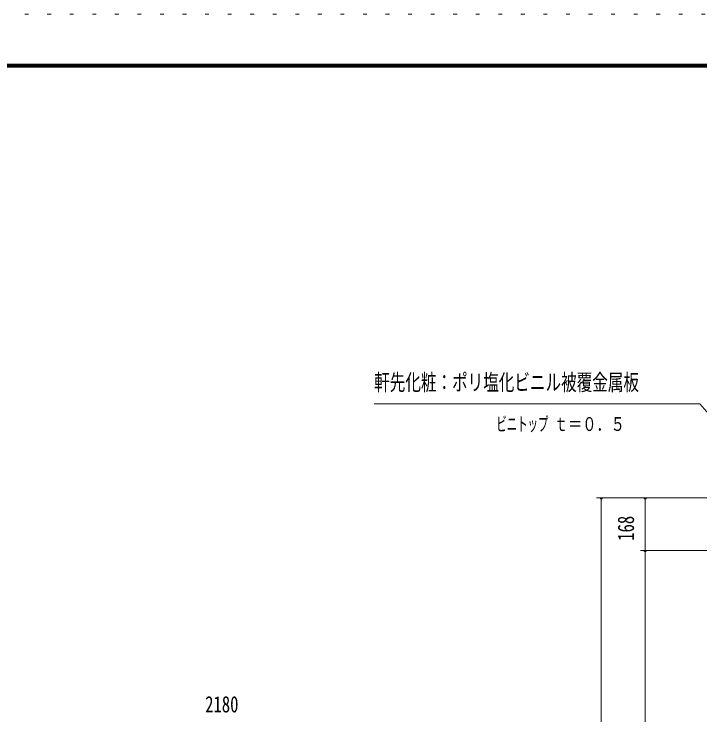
# Model space of a CAD drawing. Units: millimetres, scale not verified. Extents: x -26655 to 26659, y -10500 to 10500.
# Drawn here: x 10373 to 15847, y 4907 to 10500 of the extents above; entities that cross this region are included whole.
import ezdxf
from ezdxf.enums import TextEntityAlignment as Align

# ---------------------------------------------------------------- set-up
doc = ezdxf.new("R2010")
doc.units = ezdxf.units.MM
doc.header["$LTSCALE"] = 60
doc.linetypes.add('USER4', pattern=[3, 0.5, -2.5])
for name, color, linetype, lineweight in [('0-5_1-55DIM', 3, 'Continuous', 18), ('0-A_2-52DIM', 3, 'Continuous', 18), ('0-C_F-F1PAPER', 5, 'Continuous', 18), ('0-D_F-E_J_ADD', 5, 'USER4', 18)]:
    doc.layers.add(name, color=color, linetype=linetype, lineweight=lineweight)
doc.styles.add('ＭＳ ゴシック', font='')
doc.styles.get('ＭＳ ゴシック').set_extended_font_data('MS Gothic')

msp = doc.modelspace()

# ---------------------------------------------------------------- linework, layer by layer
at = {"layer": '0-A_2-52DIM'}
for p, q in [((15847.48, 7389.93), (13247.49, 7389.93)), ((15847.48, 7389.93), (16535.61, 6592.25)), ((16593.23, 6639.93), (15022.48, 6639.93)), ((15069.98, 6639.93), (15049.98, 6639.93)), ((15059.98, 6639.93), (15059.98, -1180.07)), ((15419.98, 6639.93), (15399.98, 6639.93)), ((15409.98, -1180.07), (15409.98, 6639.93)), ((16840.86, 6219.93), (15372.48, 6219.93)), ((15419.98, 6219.93), (15399.98, 6219.93))]:
    msp.add_line(p, q, dxfattribs=at)
for centre in [(15059.98, 6639.93), (15409.98, 6639.93), (15409.98, 6219.93)]:
    msp.add_arc(centre, 10, 180, 0, dxfattribs=at)
at = {"layer": '0-C_F-F1PAPER'}
for p, q in [((-2541.11, 10100), (26158.89, 10100)), ((-2538.61, 10097.5), (26156.39, 10097.5)), ((-2536.11, 10095), (26153.89, 10095)), ((-2533.61, 10092.5), (26151.39, 10092.5)), ((-2531.11, 10090), (26148.89, 10090)), ((-2528.61, 10087.5), (26146.39, 10087.5)), ((-2526.11, 10085), (26143.89, 10085)), ((-2523.61, 10082.5), (26141.39, 10082.5)), ((-2521.11, 10080), (26138.89, 10080)), ((-2518.61, 10077.5), (26136.39, 10077.5)), ((-2516.11, 10075), (26133.89, 10075))]:
    msp.add_line(p, q, dxfattribs=at)
at = {"layer": '0-D_F-E_J_ADD'}
msp.add_lwpolyline([(-3041.11, -10500), (-3041.11, 10500), (26658.89, 10500)], dxfattribs=at)

# ---------------------------------------------------------------- texts
at = {"layer": '0-5_1-55DIM', "color": 7, "style": 'ＭＳ ゴシック', "width": 0.75}
msp.add_text('2180', height=130.2, dxfattribs=at).set_placement((11898.52, 4888.67), align=Align.BOTTOM_LEFT)
at = {"layer": '0-A_2-52DIM', "color": 7, "style": 'ＭＳ ゴシック'}
for s, height, width, p in [('軒先化粧：ポリ塩化ビニル被覆金属板', 130.2, 0.7, (13247.48, 7457.7)), ('ビニトップ ', 110.7, 0.55, (14222.48, 7139.93)), ('ｔ＝０．５', 110.7, 0.75, (14681.76, 7139.93))]:
    msp.add_text(s, height=height, dxfattribs=dict(at, width=width)).set_placement(p, align=Align.BOTTOM_LEFT)
at = {"layer": '0-A_2-52DIM', "color": 7, "style": 'ＭＳ ゴシック', "width": 0.75}
msp.add_text('168', height=130.2, rotation=90, dxfattribs=at).set_placement((15359.99, 6297.07), align=Align.BOTTOM_LEFT)

doc.saveas('drawing.dxf')
